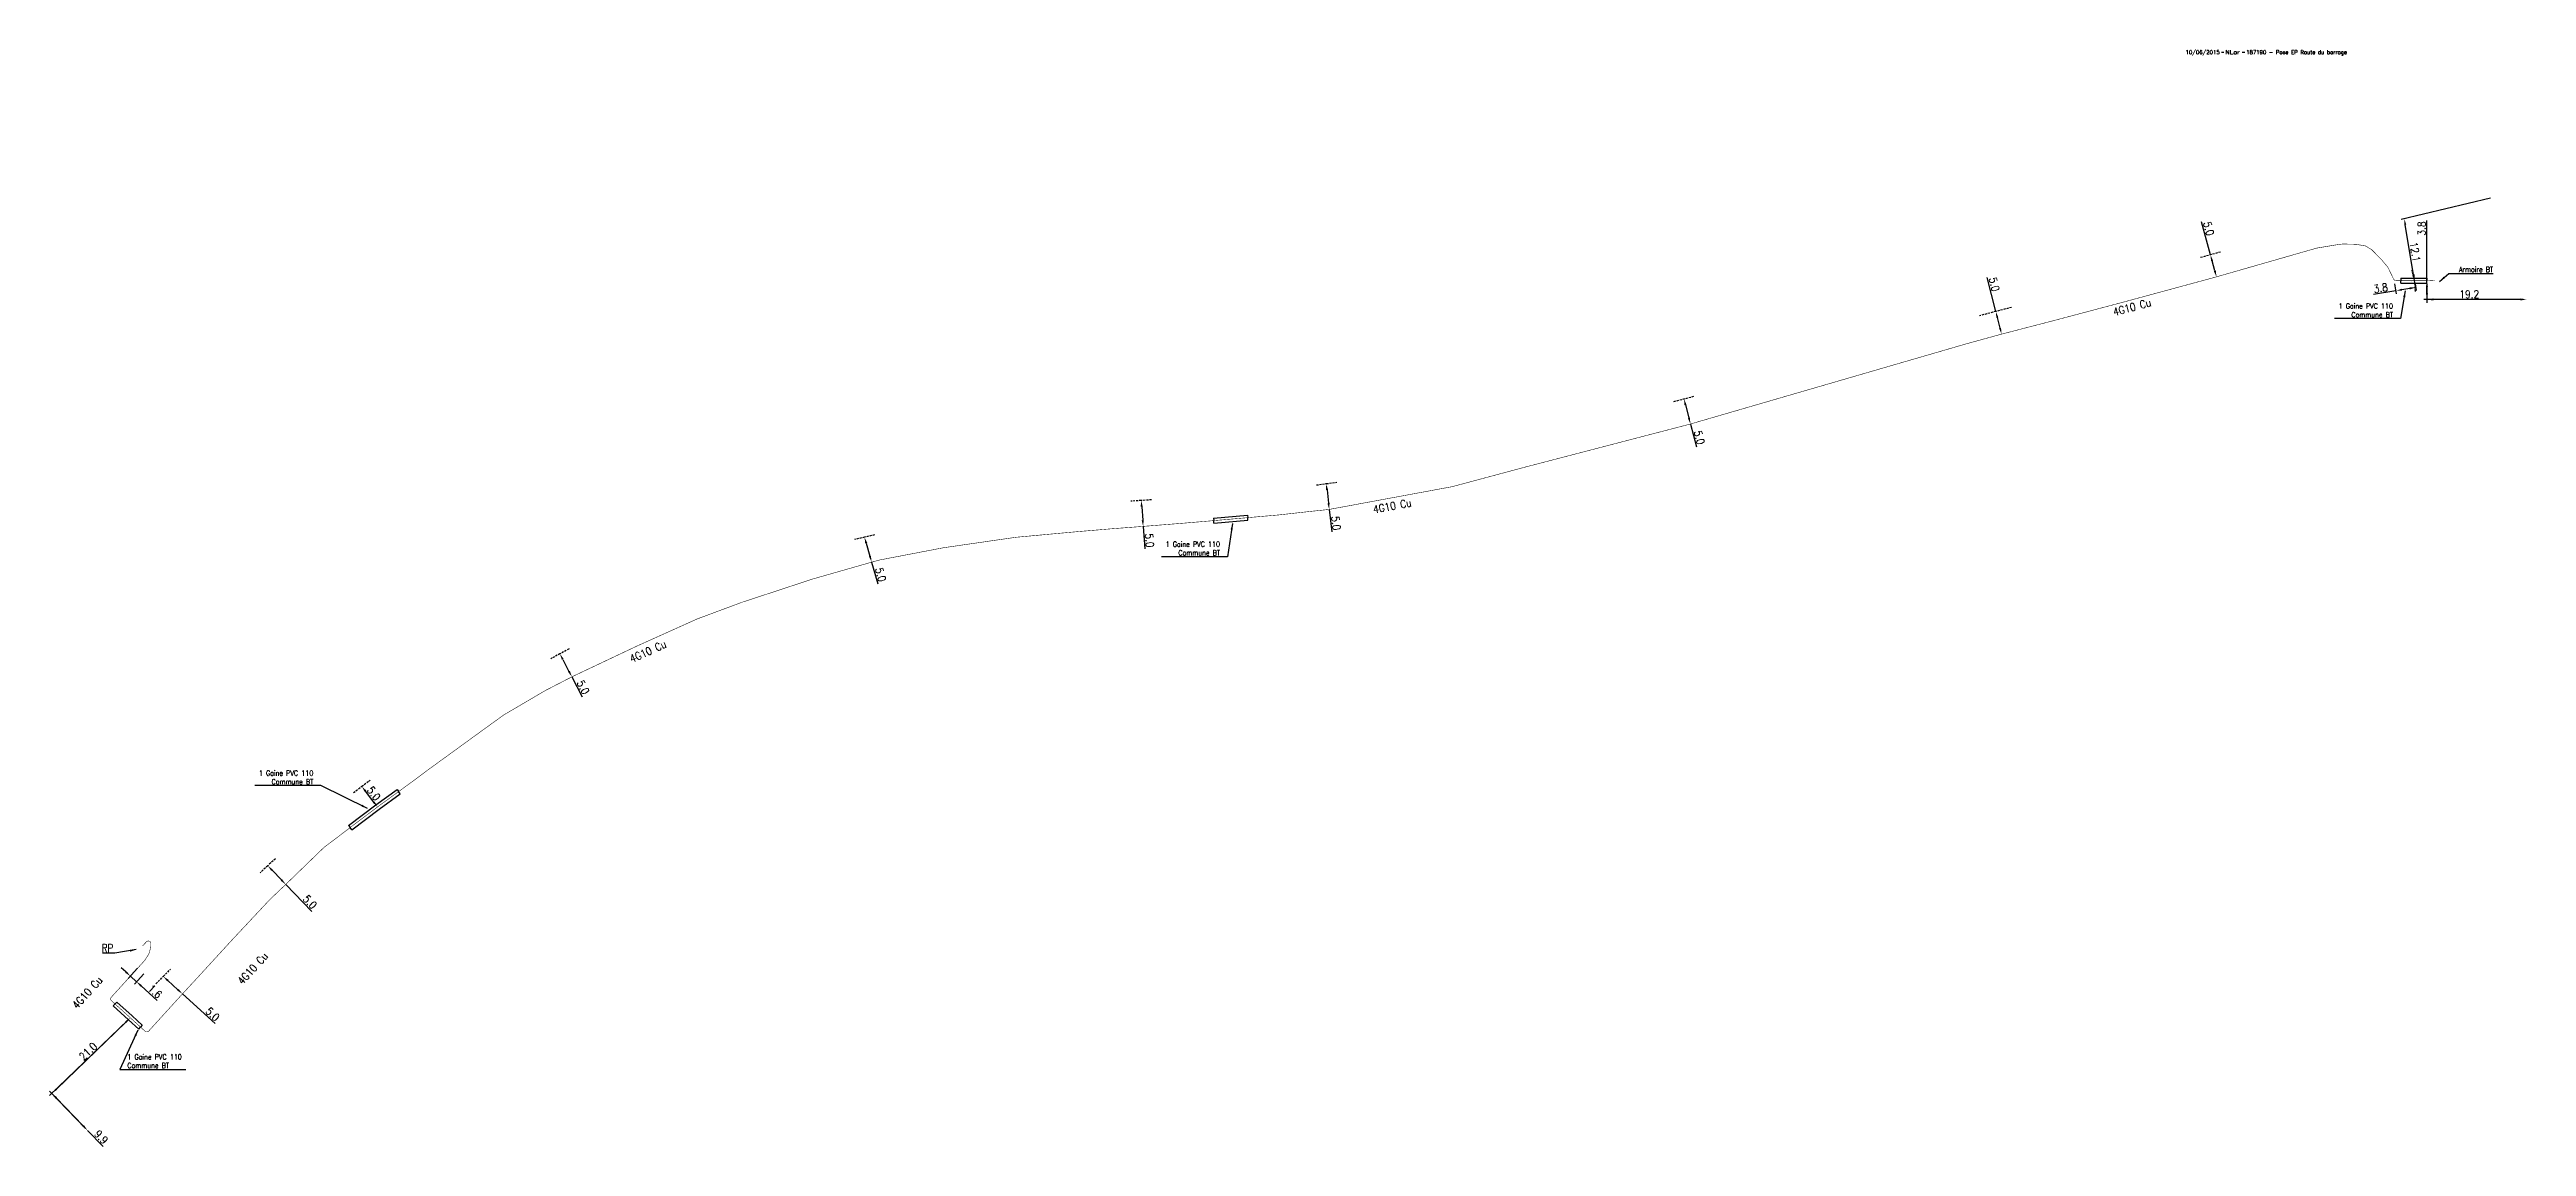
# Model space of a CAD drawing. Header units: millimetres. Extents: x 270011 to 271006, y 126226 to 126740.
# Drawn here: x 270528.7 to 271006.3, y 126528.2 to 126739.7 of the extents above; entities that cross this region are included whole.
import ezdxf
from ezdxf.enums import TextEntityAlignment as Align

# ---------------------------------------------------------------- set-up
doc = ezdxf.new("R2010")
doc.units = ezdxf.units.MM
doc.header["$PDMODE"] = 34
doc.linetypes.add('DASHED', pattern=[0.75, 0.5, -0.25])
doc.linetypes.add('E_ST_Cu', pattern=[2000, 1000, 1000])
doc.layers.get('0').update_dxf_attribs({"linetype": 'CONTINUOUS'})
doc.layers.get('DEFPOINTS').update_dxf_attribs({"linetype": 'CONTINUOUS'})
doc.layers.add('E_110', color=1, linetype='CONTINUOUS')
doc.layers.add('E_400', color=7, linetype='CONTINUOUS')
doc.layers.add('E_910', color=7, linetype='CONTINUOUS', plot=False)
doc.styles.get("Standard").update_dxf_attribs({"font": 'romans.shx', "width": 0.85})
doc.dimstyles.get("Standard").update_dxf_attribs({"dimtxt": 1.5, "dimasz": 1.2, "dimexe": 0.625, "dimexo": 0.625, "dimgap": 0.25, "dimtad": 1, "dimdec": 1, "dimzin": 0, "dimdsep": 46, "dimtxsty": 'Standard', "dimcen": -0.5, "dimadec": 0, "dimazin": 0, "dimtfac": 1, "dimtdec": 1, "dimtmove": 0, "dimatfit": 3, "dimfxl": 0, "dimtolj": 1, "dimtzin": 0, "dimarcsym": 0})

# ---------------------------------------------------------------- blocks, each defined once
blk = doc.blocks.new('*D25')
at = {"layer": 'DEFPOINTS', "color": 0, "linetype": 'Continuous', "transparency": 16777216}
for p in [(270843.84, 126672.34), (270843.84, 126672.34), (270845.09, 126667.5)]:
    blk.add_point(p, dxfattribs=at)
at = {"layer": 'E_110', "color": 0, "linetype": 'Continuous', "lineweight": -2, "transparency": 16777216}
for p, q in [((270844.14, 126671.18), (270844.79, 126668.67)), ((270844.44, 126672.5), (270844.44, 126672.5)), ((270845.09, 126667.5), (270846.23, 126663.12)), ((270845.7, 126667.66), (270845.7, 126667.66))]:
    blk.add_line(p, q, dxfattribs=at)
at = {"layer": 'E_110', "color": 0, "linetype": 'Continuous', "transparency": 16777216}
for points in [[(270844.33, 126671.23), (270843.94, 126671.13), (270843.84, 126672.34)], [(270844.98, 126668.72), (270844.6, 126668.62), (270845.09, 126667.5)]]:
    blk.add_solid(points, dxfattribs=at)
at = {"layer": 'E_110', "color": 0, "linetype": 'Continuous', "transparency": 16777216, "insert": (270846.8, 126664.9), "char_height": 1.5, "attachment_point": 5, "rotation": 284.5555}
blk.add_mtext('\\A1;5.0', dxfattribs=at)
blk = doc.blocks.new('*D26')
at = {"layer": 'DEFPOINTS', "color": 0, "linetype": 'Continuous', "transparency": 16777216}
for p in [(270945.36, 126700.12), (270945.36, 126700.12), (270946.52, 126695.87)]:
    blk.add_point(p, dxfattribs=at)
at = {"layer": 'E_110', "color": 0, "linetype": 'Continuous', "lineweight": -2, "transparency": 16777216}
for p, q in [((270945.36, 126700.12), (270943.64, 126706.45)), ((270945.97, 126700.28), (270945.97, 126700.28)), ((270946.2, 126697.03), (270945.68, 126698.96)), ((270947.12, 126696.04), (270947.12, 126696.04))]:
    blk.add_line(p, q, dxfattribs=at)
at = {"layer": 'E_110', "color": 0, "linetype": 'Continuous', "transparency": 16777216}
for points in [[(270945.87, 126699.01), (270945.49, 126698.91), (270945.36, 126700.12)], [(270946.4, 126697.08), (270946.01, 126696.98), (270946.52, 126695.87)]]:
    blk.add_solid(points, dxfattribs=at)
at = {"layer": 'E_110', "color": 0, "linetype": 'Continuous', "transparency": 16777216, "insert": (270945.02, 126705.18), "char_height": 1.5, "attachment_point": 5, "rotation": 285.2554}
blk.add_mtext('\\A1;5.0', dxfattribs=at)
blk = doc.blocks.new('*D27')
at = {"layer": 'DEFPOINTS', "color": 0, "linetype": 'Continuous', "transparency": 16777216}
for p in [(270588.89, 126597.64), (270588.89, 126597.64), (270591.91, 126593.66)]:
    blk.add_point(p, dxfattribs=at)
at = {"layer": 'E_110', "color": 0, "linetype": 'Continuous', "lineweight": -2, "transparency": 16777216}
blk.add_line((270591.19, 126594.61), (270589.61, 126596.68), dxfattribs=at)
at = {"layer": 'E_110', "color": 0, "linetype": 'Continuous', "transparency": 16777216}
for points in [[(270589.77, 126596.81), (270589.45, 126596.56), (270588.89, 126597.64)], [(270591.35, 126594.74), (270591.03, 126594.49), (270591.91, 126593.66)]]:
    blk.add_solid(points, dxfattribs=at)
at = {"layer": 'E_110', "color": 0, "linetype": 'Continuous', "transparency": 16777216, "insert": (270591.2, 126596.25), "char_height": 1.5, "attachment_point": 5, "rotation": 307.2457}
blk.add_mtext('\\A1;5.0', dxfattribs=at)
blk = doc.blocks.new('*D28')
at = {"layer": 'DEFPOINTS', "color": 0, "linetype": 'Continuous', "transparency": 16777216}
for p in [(270627.09, 126623.19), (270627.09, 126623.19), (270629.39, 126618.75)]:
    blk.add_point(p, dxfattribs=at)
at = {"layer": 'E_110', "color": 0, "linetype": 'Continuous', "lineweight": -2, "transparency": 16777216}
for p, q in [((270626.53, 126622.9), (270626.53, 126622.9)), ((270627.64, 126622.12), (270628.83, 126619.81)), ((270628.83, 126618.46), (270628.83, 126618.46)), ((270629.39, 126618.75), (270631.4, 126614.87))]:
    blk.add_line(p, q, dxfattribs=at)
at = {"layer": 'E_110', "color": 0, "linetype": 'Continuous', "transparency": 16777216}
for points in [[(270627.82, 126622.21), (270627.46, 126622.03), (270627.09, 126623.19)], [(270629.01, 126619.91), (270628.66, 126619.72), (270629.39, 126618.75)]]:
    blk.add_solid(points, dxfattribs=at)
at = {"layer": 'E_110', "color": 0, "linetype": 'Continuous', "transparency": 16777216, "insert": (270631.56, 126616.74), "char_height": 1.5, "attachment_point": 5, "rotation": 297.4188}
blk.add_mtext('\\A1;5.0', dxfattribs=at)
blk = doc.blocks.new('*D29')
at = {"layer": 'DEFPOINTS', "color": 0, "linetype": 'Continuous', "transparency": 16777216}
for p in [(270739.18, 126652.75), (270739.18, 126652.75), (270739.56, 126647.76)]:
    blk.add_point(p, dxfattribs=at)
at = {"layer": 'E_110', "color": 0, "linetype": 'Continuous', "lineweight": -2, "transparency": 16777216}
for p, q in [((270739.8, 126652.8), (270739.8, 126652.8)), ((270739.27, 126651.55), (270739.47, 126648.96)), ((270739.56, 126647.76), (270739.9, 126643.41)), ((270740.19, 126647.81), (270740.19, 126647.81))]:
    blk.add_line(p, q, dxfattribs=at)
at = {"layer": 'E_110', "color": 0, "linetype": 'Continuous', "transparency": 16777216}
for points in [[(270739.47, 126651.57), (270739.07, 126651.54), (270739.18, 126652.75)], [(270739.67, 126648.98), (270739.27, 126648.95), (270739.56, 126647.76)]]:
    blk.add_solid(points, dxfattribs=at)
at = {"layer": 'E_110', "color": 0, "linetype": 'Continuous', "transparency": 16777216, "insert": (270740.78, 126645.06), "char_height": 1.5, "attachment_point": 5, "rotation": 274.4541}
blk.add_mtext('\\A1;5.0', dxfattribs=at)
blk = doc.blocks.new('*D30')
at = {"layer": 'DEFPOINTS', "color": 0, "linetype": 'Continuous', "transparency": 16777216}
for p in [(270685.83, 126645.67), (270685.83, 126645.67), (270687.2, 126640.86)]:
    blk.add_point(p, dxfattribs=at)
at = {"layer": 'E_110', "color": 0, "linetype": 'Continuous', "lineweight": -2, "transparency": 16777216}
for p, q in [((270686.16, 126644.52), (270686.87, 126642.02)), ((270687.2, 126640.86), (270688.4, 126636.66))]:
    blk.add_line(p, q, dxfattribs=at)
at = {"layer": 'E_110', "color": 0, "linetype": 'Continuous', "transparency": 16777216}
for points in [[(270686.35, 126644.57), (270685.96, 126644.46), (270685.83, 126645.67)], [(270687.06, 126642.07), (270686.68, 126641.96), (270687.2, 126640.86)]]:
    blk.add_solid(points, dxfattribs=at)
at = {"layer": 'E_110', "color": 0, "linetype": 'Continuous', "transparency": 16777216, "insert": (270688.93, 126638.46), "char_height": 1.5, "attachment_point": 5, "rotation": 285.9698}
blk.add_mtext('\\A1;5.0', dxfattribs=at)
blk = doc.blocks.new('*D31')
at = {"layer": 'DEFPOINTS', "color": 0, "linetype": 'Continuous', "transparency": 16777216}
for p in [(270544.25, 126553.01), (270535.99, 126531.3), (270535.99, 126531.3)]:
    blk.add_point(p, dxfattribs=at)
at = {"layer": 'E_110', "color": 0, "linetype": 'Continuous', "lineweight": -2, "transparency": 16777216}
for p, q in [((270543.8, 126552.57), (270528.67, 126538)), ((270529.96, 126537.57), (270535.16, 126532.17)), ((270535.99, 126531.3), (270538.99, 126528.2))]:
    blk.add_line(p, q, dxfattribs=at)
at = {"layer": 'E_110', "color": 0, "linetype": 'Continuous', "transparency": 16777216}
for points in [[(270530.1, 126537.71), (270529.81, 126537.43), (270529.12, 126538.43)], [(270535.31, 126532.31), (270535.02, 126532.03), (270535.99, 126531.3)]]:
    blk.add_solid(points, dxfattribs=at)
at = {"layer": 'E_110', "color": 0, "linetype": 'Continuous', "transparency": 16777216, "insert": (270538.63, 126530.01), "char_height": 1.5, "attachment_point": 5, "rotation": 313.9418}
blk.add_mtext('\\A1;9.9', dxfattribs=at)
blk = doc.blocks.new('*D32')
at = {"layer": 'DEFPOINTS', "color": 0, "linetype": 'Continuous', "transparency": 16777216}
for p in [(270544.25, 126553.01), (270529.12, 126538.43), (270535.99, 126531.3)]:
    blk.add_point(p, dxfattribs=at)
at = {"layer": 'E_110', "color": 0, "linetype": 'Continuous', "lineweight": -2, "transparency": 16777216}
for p, q in [((270543.38, 126552.17), (270529.99, 126539.27)), ((270543.81, 126553.46), (270543.81, 126553.46)), ((270535.56, 126531.75), (270528.69, 126538.88))]:
    blk.add_line(p, q, dxfattribs=at)
at = {"layer": 'E_110', "color": 0, "linetype": 'Continuous', "transparency": 16777216}
for points in [[(270543.24, 126552.32), (270543.52, 126552.03), (270544.25, 126553.01)], [(270529.85, 126539.41), (270530.13, 126539.12), (270529.12, 126538.43)]]:
    blk.add_solid(points, dxfattribs=at)
at = {"layer": 'E_110', "color": 0, "linetype": 'Continuous', "transparency": 16777216, "insert": (270536.1, 126546.54), "char_height": 1.5, "attachment_point": 5, "rotation": 43.9418}
blk.add_mtext('\\A1;21.0', dxfattribs=at)
blk = doc.blocks.new('*D33')
at = {"layer": 'DEFPOINTS', "color": 0, "linetype": 'Continuous', "transparency": 16777216}
for p in [(270903.97, 126689.2), (270903.97, 126689.2), (270905.09, 126684.83)]:
    blk.add_point(p, dxfattribs=at)
at = {"layer": 'E_110', "color": 0, "linetype": 'Continuous', "lineweight": -2, "transparency": 16777216}
for p, q in [((270903.97, 126689.2), (270902.31, 126695.72)), ((270903.37, 126689.04), (270903.37, 126689.04)), ((270904.79, 126686), (270904.27, 126688.03)), ((270904.48, 126684.68), (270904.48, 126684.68))]:
    blk.add_line(p, q, dxfattribs=at)
at = {"layer": 'E_110', "color": 0, "linetype": 'Continuous', "transparency": 16777216}
for points in [[(270904.46, 126688.08), (270904.08, 126687.98), (270903.97, 126689.2)], [(270904.98, 126686.05), (270904.6, 126685.95), (270905.09, 126684.83)]]:
    blk.add_solid(points, dxfattribs=at)
at = {"layer": 'E_110', "color": 0, "linetype": 'Continuous', "transparency": 16777216, "insert": (270903.67, 126694.43), "char_height": 1.5, "attachment_point": 5, "rotation": 284.3225}
blk.add_mtext('\\A1;5.0', dxfattribs=at)
blk = doc.blocks.new('*D34')
at = {"layer": 'DEFPOINTS', "color": 0, "linetype": 'Continuous', "transparency": 16777216}
for p in [(270570.75, 126582.33), (270570.75, 126582.33), (270574.22, 126578.72)]:
    blk.add_point(p, dxfattribs=at)
at = {"layer": 'E_110', "color": 0, "linetype": 'Continuous', "lineweight": -2, "transparency": 16777216}
for p, q in [((270570.3, 126581.89), (270570.3, 126581.89)), ((270571.59, 126581.46), (270573.39, 126579.59)), ((270573.77, 126578.29), (270573.77, 126578.29)), ((270574.22, 126578.72), (270579.25, 126573.49))]:
    blk.add_line(p, q, dxfattribs=at)
at = {"layer": 'E_110', "color": 0, "linetype": 'Continuous', "transparency": 16777216}
for points in [[(270571.73, 126581.6), (270571.44, 126581.32), (270570.75, 126582.33)], [(270573.53, 126579.73), (270573.24, 126579.45), (270574.22, 126578.72)]]:
    blk.add_solid(points, dxfattribs=at)
at = {"layer": 'E_110', "color": 0, "linetype": 'Continuous', "transparency": 16777216, "insert": (270578.87, 126575.33), "char_height": 1.5, "attachment_point": 5, "rotation": 313.9106}
blk.add_mtext('\\A1;5.0', dxfattribs=at)
blk = doc.blocks.new('*D35')
at = {"layer": 'DEFPOINTS', "color": 0, "linetype": 'Continuous', "transparency": 16777216}
for p in [(270550.61, 126560.98), (270550.61, 126560.98), (270554.31, 126557.62)]:
    blk.add_point(p, dxfattribs=at)
at = {"layer": 'E_110', "color": 0, "linetype": 'Continuous', "lineweight": -2, "transparency": 16777216}
for p, q in [((270551.03, 126561.45), (270551.03, 126561.45)), ((270551.5, 126560.18), (270553.42, 126558.43)), ((270554.31, 126557.62), (270560.62, 126551.88)), ((270554.73, 126558.08), (270554.73, 126558.08))]:
    blk.add_line(p, q, dxfattribs=at)
at = {"layer": 'E_110', "color": 0, "linetype": 'Continuous', "transparency": 16777216}
for points in [[(270551.63, 126560.33), (270551.36, 126560.03), (270550.61, 126560.98)], [(270553.55, 126558.58), (270553.28, 126558.28), (270554.31, 126557.62)]]:
    blk.add_solid(points, dxfattribs=at)
at = {"layer": 'E_110', "color": 0, "linetype": 'Continuous', "transparency": 16777216, "insert": (270560.12, 126553.69), "char_height": 1.5, "attachment_point": 5, "rotation": 317.7266}
blk.add_mtext('\\A1;5.0', dxfattribs=at)
blk = doc.blocks.new('*D37')
at = {"layer": 'DEFPOINTS', "color": 0, "linetype": 'Continuous', "transparency": 16777216}
for p in [(270987.11, 126695.15), (270987.11, 126691.51), (271006.3, 126691.51)]:
    blk.add_point(p, dxfattribs=at)
at = {"layer": 'E_110', "color": 0, "linetype": 'Continuous', "lineweight": -2, "transparency": 16777216}
for p, q in [((270987.11, 126694.53), (270987.11, 126690.89)), ((271005.1, 126691.51), (270988.31, 126691.51))]:
    blk.add_line(p, q, dxfattribs=at)
at = {"layer": 'E_110', "color": 0, "linetype": 'Continuous', "transparency": 16777216}
for points in [[(270988.31, 126691.71), (270988.31, 126691.31), (270987.11, 126691.51)], [(271005.1, 126691.71), (271005.1, 126691.31), (271006.3, 126691.51)]]:
    blk.add_solid(points, dxfattribs=at)
at = {"layer": 'E_110', "color": 0, "linetype": 'Continuous', "transparency": 16777216, "insert": (270995.27, 126692.51), "char_height": 1.5, "attachment_point": 5}
blk.add_mtext('\\A1;19.2', dxfattribs=at)
blk = doc.blocks.new('*D38')
at = {"layer": 'DEFPOINTS', "color": 0, "linetype": 'Continuous', "transparency": 16777216}
for p in [(271000, 126711.2), (270982.73, 126707.08), (270984.74, 126695.15)]:
    blk.add_point(p, dxfattribs=at)
at = {"layer": 'E_110', "color": 0, "linetype": 'Continuous', "lineweight": -2, "transparency": 16777216}
for p, q in [((270999.39, 126711.06), (270982.12, 126706.94)), ((270984.54, 126696.34), (270982.93, 126705.9)), ((270984.13, 126695.01), (270984.13, 126695.01))]:
    blk.add_line(p, q, dxfattribs=at)
at = {"layer": 'E_110', "color": 0, "linetype": 'Continuous', "transparency": 16777216}
for points in [[(270983.13, 126705.93), (270982.73, 126705.87), (270982.73, 126707.08)], [(270984.74, 126696.37), (270984.34, 126696.3), (270984.74, 126695.15)]]:
    blk.add_solid(points, dxfattribs=at)
at = {"layer": 'E_110', "color": 0, "linetype": 'Continuous', "transparency": 16777216, "insert": (270984.82, 126700.68), "char_height": 1.5, "attachment_point": 5, "rotation": 279.5468}
blk.add_mtext('\\A1;12.1', dxfattribs=at)
blk = doc.blocks.new('*D39')
at = {"layer": 'DEFPOINTS', "color": 0, "linetype": 'Continuous', "transparency": 16777216}
for p in [(270987.11, 126695.15), (270987.11, 126695.15), (271006.3, 126691.51)]:
    blk.add_point(p, dxfattribs=at)
at = {"layer": 'E_110', "color": 0, "linetype": 'Continuous', "lineweight": -2, "transparency": 16777216}
for p, q in [((270987.11, 126695.15), (270987.11, 126706.77)), ((271005.67, 126691.51), (270986.49, 126691.51)), ((270987.11, 126692.71), (270987.11, 126693.95))]:
    blk.add_line(p, q, dxfattribs=at)
at = {"layer": 'E_110', "color": 0, "linetype": 'Continuous', "transparency": 16777216}
for points in [[(270986.91, 126693.95), (270987.31, 126693.95), (270987.11, 126695.15)], [(270986.91, 126692.71), (270987.31, 126692.71), (270987.11, 126691.51)]]:
    blk.add_solid(points, dxfattribs=at)
at = {"layer": 'E_110', "color": 0, "linetype": 'Continuous', "transparency": 16777216, "insert": (270986.11, 126705.19), "char_height": 1.5, "attachment_point": 5, "rotation": 90}
blk.add_mtext('\\A1;3.8', dxfattribs=at)
blk = doc.blocks.new('GIS_MODF')
at = {"color": 0, "linetype": 'Continuous', "flags": 128}
for points in [[(-2.26, -0.01), (-1.76, -0.01)], [(1.76, -0.01), (2.26, -0.01)]]:
    blk.add_lwpolyline(points, dxfattribs=at)
at = {"color": 0, "linetype": 'Continuous'}
blk.add_attdef('DATE', text='', height=0.75, dxfattribs=at).set_placement((-2.58, -0.39), align=Align.RIGHT)
at = {"color": 0, "linetype": 'Continuous', "width": 3.590909}
blk.add_attdef('USER', text='', height=0.75, dxfattribs=at).set_placement((-1.52, -0.39), (1.31, -0.39), align=Align.FIT)
at = {"color": 0, "linetype": 'Continuous'}
blk.add_attdef('DESC', (2.53, -0.39), '', height=0.75, dxfattribs=at)
blk = doc.blocks.new('*D82')
at = {"layer": 'DEFPOINTS', "color": 0, "linetype": 'Continuous', "transparency": 16777216}
for p in [(270774.87, 126656), (270774.87, 126656), (270775.44, 126651.03)]:
    blk.add_point(p, dxfattribs=at)
at = {"layer": 'E_110', "color": 0, "linetype": 'Continuous', "lineweight": -2, "transparency": 16777216}
for p, q in [((270774.25, 126655.93), (270774.25, 126655.93)), ((270775.01, 126654.81), (270775.3, 126652.23)), ((270775.44, 126651.03), (270775.94, 126646.69))]:
    blk.add_line(p, q, dxfattribs=at)
at = {"layer": 'E_110', "color": 0, "linetype": 'Continuous', "transparency": 16777216}
for points in [[(270775.2, 126654.83), (270774.81, 126654.79), (270774.87, 126656)], [(270775.5, 126652.25), (270775.1, 126652.2), (270775.44, 126651.03)]]:
    blk.add_solid(points, dxfattribs=at)
at = {"layer": 'E_110', "color": 0, "linetype": 'Continuous', "transparency": 16777216, "insert": (270776.75, 126648.38), "char_height": 1.5, "attachment_point": 5, "rotation": 276.5311}
blk.add_mtext('\\A1;5.0', dxfattribs=at)
blk = doc.blocks.new('*D83')
at = {"layer": 'DEFPOINTS', "color": 0, "linetype": 'Continuous', "transparency": 16777216}
for p in [(270980.76, 126695.15), (270984.74, 126695.15), (270984.96, 126693.83)]:
    blk.add_point(p, dxfattribs=at)
at = {"layer": 'E_110', "color": 0, "linetype": 'Continuous', "lineweight": -2, "transparency": 16777216}
for p, q in [((270981.09, 126693.18), (270976.78, 126692.46)), ((270980.87, 126694.54), (270981.2, 126692.57)), ((270983.78, 126693.63), (270982.28, 126693.38)), ((270984.84, 126694.54), (270985.06, 126693.22))]:
    blk.add_line(p, q, dxfattribs=at)
at = {"layer": 'E_110', "color": 0, "linetype": 'Continuous', "transparency": 16777216}
for points in [[(270982.24, 126693.58), (270982.31, 126693.19), (270981.09, 126693.18)], [(270983.74, 126693.83), (270983.81, 126693.44), (270984.96, 126693.83)]]:
    blk.add_solid(points, dxfattribs=at)
at = {"layer": 'E_110', "color": 0, "linetype": 'Continuous', "transparency": 16777216, "insert": (270978.18, 126693.71), "char_height": 1.5, "attachment_point": 5, "rotation": 9.5468}
blk.add_mtext('\\A1;3.8', dxfattribs=at)
blk = doc.blocks.new('*D99')
at = {"layer": 'DEFPOINTS', "color": 0, "linetype": 'Continuous', "transparency": 16777216}
for p in [(270546.08, 126563.03), (270547.26, 126561.95), (270545.46, 126559.97)]:
    blk.add_point(p, dxfattribs=at)
at = {"layer": 'E_110', "color": 0, "linetype": 'Continuous', "lineweight": -2, "transparency": 16777216}
for p, q in [((270543.39, 126561.85), (270542.5, 126562.66)), ((270545.66, 126562.57), (270543.85, 126560.58)), ((270544.27, 126561.05), (270545.46, 126559.97)), ((270546.84, 126561.49), (270545.04, 126559.51)), ((270546.35, 126559.16), (270549.44, 126556.34))]:
    blk.add_line(p, q, dxfattribs=at)
at = {"layer": 'E_110', "color": 0, "linetype": 'Continuous', "transparency": 16777216}
for points in [[(270543.52, 126562), (270543.25, 126561.7), (270544.27, 126561.05)], [(270546.48, 126559.31), (270546.21, 126559.01), (270545.46, 126559.97)]]:
    blk.add_solid(points, dxfattribs=at)
at = {"layer": 'E_110', "color": 0, "linetype": 'Continuous', "transparency": 16777216, "insert": (270549.01, 126558.09), "char_height": 1.5, "attachment_point": 5, "rotation": 317.7266}
blk.add_mtext('\\A1;1.6', dxfattribs=at)

msp = doc.modelspace()

# ---------------------------------------------------------------- linework, layer by layer
at = {"layer": 'E_110', "flags": 128}
msp.add_lwpolyline([(270546.6, 126566.85, 0.1, 0.1, 0), (270546.6, 126566.85, 0.1, 0.1, 0), (270547.36, 126567.66, 0.1, 0.1, -0.678), (270548.22, 126567.32, 0.1, 0.1, 0), (270548.22, 126567.24, 0.1, 0.1, 0), (270548.19, 126566.69, 0.1, 0.1, 0), (270548.17, 126566.5, 0.1, 0.1, 0), (270548.17, 126566.5, 0.1, 0.1, 0), (270547.82, 126565.31, 0.1, 0.1, 0), (270547.06, 126564.11, 0.1, 0.1, 0), (270545.72, 126562.63, 0.1, 0.1, 0), (270544, 126560.74, 0.1, 0.1, 0), (270542.7, 126559.31, 0.1, 0.1, 0), (270540.59, 126556.99, 0.1, 0.1, 0.414602), (270540.63, 126556.29, 0.1, 0.1, 0), (270541.31, 126555.67, 0.1, 0.1, 0), (270544.25, 126553.01, 0.1, 0.1, 0), (270546.23, 126551.21, 0.1, 0.1, 0), (270547.09, 126550.43, 0.1, 0.1, 0.412602), (270547.8, 126550.46, 0.1, 0.1, 0), (270554.31, 126557.62, 0.1, 0.1, 0), (270557.27, 126560.82, 0.1, 0.1, 0), (270563.86, 126568.01, 0.1, 0.1, 0), (270571.16, 126575.81, 0.1, 0.1, 0), (270574.22, 126578.72, 0.1, 0.1, 0), (270580.23, 126584.54, 0.1, 0.1, 0), (270581.61, 126585.87, 0.1, 0.1, 0), (270586.64, 126589.68, 0.1, 0.1, 0), (270591.91, 126593.66, 0.1, 0.1, 0), (270595.98, 126596.62, 0.1, 0.1, 0), (270598.54, 126598.49, 0.1, 0.1, 0), (270601.45, 126600.66, 0.1, 0.1, 0), (270612.96, 126609.02, 0.1, 0.1, 0), (270616.29, 126611.42, 0.1, 0.1, 0), (270624.21, 126616.07, 0.1, 0.1, 0), (270629.39, 126618.75, 0.1, 0.1, 0), (270642.1, 126624.76, 0.1, 0.1, 0), (270653.51, 126629.89, 0.1, 0.1, 0), (270662.03, 126633.07, 0.1, 0.1, 0), (270675.9, 126637.63, 0.1, 0.1, 0), (270687.2, 126640.86, 0.1, 0.1, 0), (270688.79, 126641.29, 0.1, 0.1, 0), (270701.04, 126643.64, 0.1, 0.1, 0), (270715.02, 126645.66, 0.1, 0.1, 0), (270727.29, 126646.78, 0.1, 0.1, 0), (270733.27, 126647.28, 0.1, 0.1, 0), (270739.56, 126647.76, 0.1, 0.1, 0), (270747.13, 126648.36, 0.1, 0.1, 0), (270753.16, 126648.87, 0.1, 0.1, 0), (270759.71, 126649.44, 0.1, 0.1, 0), (270762.05, 126649.65, 0.1, 0.1, 0), (270765.63, 126649.96, 0.1, 0.1, 0), (270771.57, 126650.62, 0.1, 0.1, 0), (270775.44, 126651.03, 0.1, 0.1, 0), (270799.16, 126655.42, 0.1, 0.1, 0), (270813.18, 126659.18, 0.1, 0.1, 0), (270845.09, 126667.5, 0.1, 0.1, 0), (270897.98, 126682.87, 0.1, 0.1, 0), (270901.05, 126683.72, 0.1, 0.1, 0), (270905.09, 126684.83, 0.1, 0.1, 0), (270915.07, 126687.42, 0.1, 0.1, 0), (270928.38, 126690.95, 0.1, 0.1, 0), (270946.52, 126695.87, 0.1, 0.1, 0), (270965.82, 126701.41, 0.1, 0.1, 0), (270969.66, 126702.05, 0.1, 0.1, 0), (270970.86, 126702.21, 0.1, 0.1, 0), (270972.15, 126702.18, 0.1, 0.1, 0), (270973.45, 126702.15, 0.1, 0.1, 0), (270975.32, 126701.81, 0.1, 0.1, 0), (270976.48, 126701.09, 0.1, 0.1, 0), (270978.27, 126699.27, 0.1, 0.1, 0), (270979.58, 126697.72, 0.1, 0.1, 0), (270980.69, 126695.43, 0.1, 0.1, 0.286711), (270981.14, 126695.15, 0.1, 0.1, 0), (270982.08, 126695.15, 0.1, 0.1, 0), (270984.74, 126695.15, 0.1, 0.1, 0), (270987.11, 126695.15, 0.1, 0.1, 0), (270988.58, 126695.24, 0.1, 0.1, -0.03654), (270988.65, 126695.24, 0.1, 0.1, -0.03654)], format="xyseb", dxfattribs=at)
at = {"layer": 'E_110', "color": 7, "linetype": 'DASHED', "ltscale": 0.8, "flags": 128}
msp.add_lwpolyline([(270947.29, 126700.65), (270945.36, 126700.12), (270943.43, 126699.59)], dxfattribs=at)
at = {"layer": 'E_110', "color": 7, "linetype": 'DASHED', "ltscale": 0.8}
for points in [[(270984.9, 126693.02), (270984.74, 126695.15), (270984.22, 126697.08)], [(270906.99, 126689.99), (270903.97, 126689.2), (270900.84, 126688.38)], [(270841.9, 126671.84), (270845.77, 126672.85)], [(270741.17, 126652.88), (270739.18, 126652.75), (270737.18, 126652.62)], [(270772.96, 126655.75), (270774.87, 126656), (270776.93, 126656.27)], [(270687.78, 126646.12), (270685.83, 126645.67), (270683.88, 126645.23)], [(270628.85, 126624.13), (270627.09, 126623.19), (270625.32, 126622.24)], [(270587.29, 126596.43), (270588.89, 126597.64), (270590.48, 126598.85)], [(270572.23, 126583.68), (270570.75, 126582.33), (270569.28, 126580.97)], [(270549.19, 126559.57), (270550.61, 126560.98), (270552.02, 126562.4)]]:
    msp.add_lwpolyline(points, dxfattribs=at)
at = {"layer": 'E_400', "color": 7, "linetype": 'CONTINUOUS'}
for p, q in [((270982.08, 126695.65), (270982.08, 126695.15)), ((270982.08, 126695.65), (270984.74, 126695.65)), ((270982.08, 126694.65), (270982.08, 126695.15)), ((270984.74, 126695.65), (270987.11, 126695.65)), ((270987.11, 126695.65), (270987.11, 126695.15)), ((270987.11, 126694.65), (270987.11, 126695.15)), ((270982.08, 126694.65), (270984.74, 126694.65)), ((270984.74, 126694.65), (270987.11, 126694.65)), ((270753.11, 126649.37), (270759.67, 126649.94)), ((270753.11, 126649.37), (270753.16, 126648.87)), ((270753.2, 126648.38), (270753.16, 126648.87)), ((270753.2, 126648.38), (270759.75, 126648.94)), ((270759.67, 126649.94), (270759.71, 126649.44)), ((270759.75, 126648.94), (270759.71, 126649.44)), ((270591.61, 126594.06), (270595.68, 126597.02)), ((270592.21, 126593.26), (270596.27, 126596.22)), ((270595.68, 126597.02), (270595.98, 126596.62)), ((270596.27, 126596.22), (270595.98, 126596.62)), ((270586.34, 126590.08), (270591.61, 126594.06)), ((270586.34, 126590.08), (270586.64, 126589.68)), ((270586.95, 126589.28), (270586.64, 126589.68)), ((270586.95, 126589.28), (270592.21, 126593.26)), ((270540.97, 126555.3), (270541.31, 126555.67)), ((270543.91, 126552.64), (270540.97, 126555.3)), ((270541.64, 126556.04), (270541.31, 126555.67)), ((270544.58, 126553.38), (270541.64, 126556.04)), ((270545.89, 126550.84), (270543.91, 126552.64)), ((270546.56, 126551.58), (270544.58, 126553.38)), ((270546.56, 126551.58), (270546.23, 126551.21)), ((270545.89, 126550.84), (270546.23, 126551.21))]:
    msp.add_line(p, q, dxfattribs=at)

# ---------------------------------------------------------------- block references
at = {"layer": 'E_910'}
ref = msp.add_blockref('GIS_MODF', (270949.73, 126739.2), dxfattribs=at)
ref.add_attrib('DATE', '10/06/2015', dxfattribs={"layer": '0', "color": 0, "linetype": 'Continuous', "height": 0.75}).set_placement((270947.14, 126738.81), align=Align.RIGHT)
ref.add_attrib('USER', 'NLar', dxfattribs={"layer": '0', "color": 0, "linetype": 'Continuous', "height": 0.75, "width": 1.128571}).set_placement((270948.21, 126738.81), (270951.03, 126738.81), align=Align.FIT)
ref.add_attrib('DESC', '187190 - Pose EP Route du barrage', (270952.25, 126738.81), dxfattribs={"layer": '0', "color": 0, "linetype": 'Continuous', "height": 0.75})

# ---------------------------------------------------------------- texts
at = {"layer": 'E_110', "linetype": 'E_ST_Cu', "width": 0.85}
for rotation, p in [(15.0647, (270926.82, 126688.33)), (10.4603, (270784.04, 126650.27)), (24.4217, (270640.98, 126621.43)), (47.4591, (270565.87, 126559.26)), (47.7266, (270533.99, 126554.6))]:
    msp.add_text('4G10 Cu', height=1.5, rotation=rotation, dxfattribs=at).set_placement(p)
at = {"layer": 'E_110', "linetype": 'Continuous', "attachment_point": 6}
for s, insert, char_height in [('Armoire BT', (270999.88, 126697.29), 1), ('RP', (270541, 126566.44), 1.5)]:
    msp.add_mtext(s, dxfattribs=dict(at, insert=insert, char_height=char_height))
at = {"layer": 'E_400', "char_height": 1}
for s, insert, attachment_point in [('1 Gaine PVC 110\\PCommune BT ', (270980.57, 126689.41), 6), ('1 Gaine PVC 110^JCommune BT ', (270754.38, 126643.49), 6), ('1 Gaine PVC 110\\PCommune BT ', (270579.53, 126599.36), 6), ('1 Gaine PVC 110\\PCommune BT ', (270543.68, 126544.64), 4)]:
    msp.add_mtext(s, dxfattribs=dict(at, insert=insert, attachment_point=attachment_point))

# ---------------------------------------------------------------- dimensions: what is measured, and where the dimension line sits
at = {"layer": 'E_110', "linetype": 'Continuous'}
for base, p1, p2, angle, text, picture, middle in [((270982.73, 126707.08), (270984.74, 126695.15), (271000, 126711.2), 279.5468, '12.1', '*D38', (270983.84, 126700.51)), ((270945.36, 126700.12), (270946.52, 126695.87), (270945.36, 126700.12), 285.2554, '5.0', '*D26', (270944.05, 126704.92)), ((270987.11, 126695.15), (271006.3, 126691.51), (270987.11, 126695.15), 270, '3.8', '*D39', (270987.11, 126705.19)), ((270903.97, 126689.2), (270905.09, 126684.83), (270903.97, 126689.2), 284.3225, '5.0', '*D33', (270902.7, 126694.18)), ((270984.96, 126693.83), (270980.76, 126695.15), (270984.74, 126695.15), 189.5468, '3.8', '*D83', (270978.34, 126692.72))]:
    dim = msp.add_linear_dim(base=base, p1=p1, p2=p2, angle=angle, text=text, dimstyle='Standard', dxfattribs=at)
    dim.commit()
    dim.dimension.update_dxf_attribs({"geometry": picture, "text_midpoint": middle, "dimtype": 160})
dim = msp.add_linear_dim(base=(270987.11, 126691.51), p1=(271006.3, 126691.51), p2=(270987.11, 126695.15), dimstyle='Standard', dxfattribs=at)
dim.commit()
dim.dimension.update_dxf_attribs({"geometry": '*D37', "text_midpoint": (270995.27, 126691.51), "dimtype": 160})
for base, p1, p2, angle, picture, middle in [((270843.84, 126672.34), (270845.09, 126667.5), (270843.84, 126672.34), 284.5555, '*D25', (270845.83, 126664.65)), ((270739.18, 126652.75), (270739.56, 126647.76), (270739.18, 126652.75), 274.4541, '*D29', (270739.78, 126644.99)), ((270774.87, 126656), (270775.44, 126651.03), (270774.87, 126656), 276.5311, '*D82', (270775.76, 126648.27)), ((270685.83, 126645.67), (270687.2, 126640.86), (270685.83, 126645.67), 285.9698, '*D30', (270687.97, 126638.19)), ((270627.09, 126623.19), (270629.39, 126618.75), (270627.09, 126623.19), 297.4188, '*D28', (270630.67, 126616.28)), ((270588.89, 126597.64), (270591.91, 126593.66), (270588.89, 126597.64), 307.2457, '*D27', (270590.4, 126595.65)), ((270570.75, 126582.33), (270574.22, 126578.72), (270570.75, 126582.33), 313.9106, '*D34', (270578.15, 126574.64)), ((270545.46, 126559.97), (270546.08, 126563.03), (270547.26, 126561.95), 137.7266, '*D99', (270548.34, 126557.35)), ((270550.61, 126560.98), (270554.31, 126557.62), (270550.61, 126560.98), 317.7266, '*D35', (270559.45, 126552.95)), ((270535.99, 126531.3), (270544.25, 126553.01), (270535.99, 126531.3), 133.9418, '*D31', (270537.91, 126529.32)), ((270529.12, 126538.43), (270544.25, 126553.01), (270535.99, 126531.3), 43.9418, '*D32', (270536.79, 126545.82))]:
    dim = msp.add_linear_dim(base=base, p1=p1, p2=p2, angle=angle, dimstyle='Standard', dxfattribs=at)
    dim.commit()
    dim.dimension.update_dxf_attribs({"geometry": picture, "text_midpoint": middle, "dimtype": 160})

# ---------------------------------------------------------------- leaders
at = {"layer": 'E_110', "linetype": 'Continuous', "annotation_type": 0, "has_hookline": 1}
for points, hookline_direction, text_width in [([(270989.52, 126694.95), (270991.35, 126696.54), (270992.55, 126696.54)], 0, 7.08), ([(270545.37, 126566.15), (270541.25, 126565.44)], 1, 2.12)]:
    msp.add_leader(points, dimstyle='Standard', dxfattribs=dict(at, hookline_direction=hookline_direction, text_width=text_width))
at = {"layer": 'E_400', "annotation_type": 0, "has_hookline": 1, "text_width": 11.29}
for points, hookline_direction in [([(270982.92, 126693.17), (270982.02, 126687.83), (270980.82, 126687.83)], 1), ([(270756.79, 126648.34), (270755.83, 126641.91), (270754.63, 126641.91)], 1), ([(270590, 126593.38), (270580.98, 126597.77), (270579.78, 126597.77)], 1), ([(270545.73, 126550.63), (270542.23, 126543.05), (270543.43, 126543.05)], 0)]:
    msp.add_leader(points, dimstyle='Standard', dxfattribs=dict(at, hookline_direction=hookline_direction))

doc.saveas('drawing.dxf')
